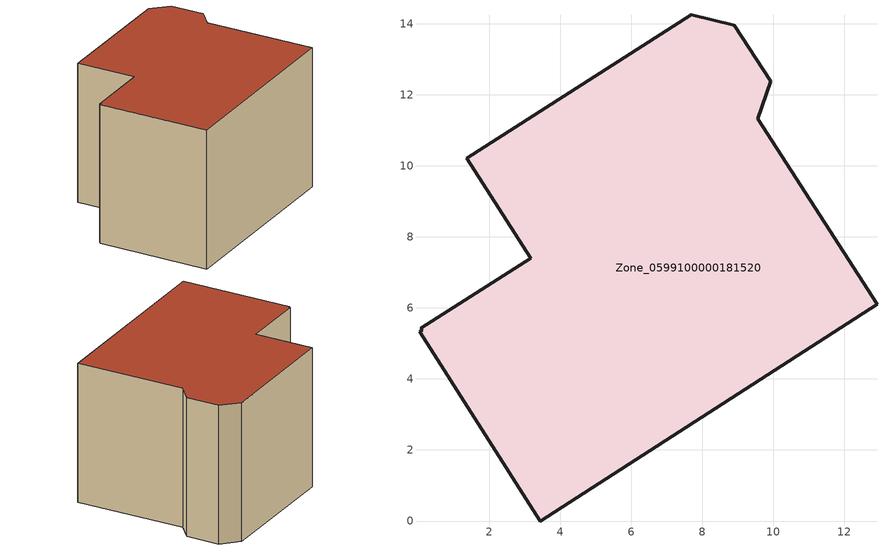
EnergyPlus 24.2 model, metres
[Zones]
Zone_0599100000181520
 floor ground (C_G): 3.16,7.4 1.37,10.22 7.69,14.25 8.89,13.96 9.92,12.39 9.56,11.32 12.92,6.1 3.43,0 0.04,5.33 0.12,5.37 0.07,5.43 z0
 wall outside (C_F): 3.43,0 12.92,6.1 9.56,11.32 9.92,12.39 8.89,13.96 7.69,14.25 1.37,10.22 3.16,7.4 0.07,5.43 0.12,5.37 0.04,5.33 3.43,0 z0:7.95
 roof outside (C_R): 0.07,5.43 0.12,5.37 0.04,5.33 3.43,0 12.92,6.1 9.56,11.32 9.92,12.39 8.89,13.96 7.69,14.25 1.37,10.22 3.16,7.4 z7.95
[BUILDING]
Pand.0599100000181520: North Axis=0; Terrain=City; Loads Convergence Tolerance Value=0.04; Temperature Convergence Tolerance Value=0.4; Solar Distribution=FullExterior; Maximum Number of Warmup Days=25; Minimum Number of Warmup Days=1
[Site:Location]
Rotterdam.The.Hague.AP_ZH_NLD Design_Conditions: Latitude=51.96; Longitude=4.45; Time Zone=1; Elevation=-4.5
[SITE:GROUNDTEMPERATURE:BUILDINGSURFACE]
18, 18, 18, 18, 18, 18, 18, 18, 18, 18, 18, 18
[MATERIAL] Thermal Absorptance=0.9; Solar Absorptance=0.7; Visible Absorptance=0.7
Name | Roughness | Thickness | Conductivity | Density | Specific Heat
G.TC.1946-1964 | MediumSmooth | 0.15 | 1 | 540 | 1210
F.TC.1946-1964 | Rough | 0.3 | 0.857143 | 1920 | 840
R.TC.1946-1964 | MediumRough | 0.2 | 0.235294 | 1500 | 1000
[CONSTRUCTION]
C_G: G.TC.1946-1964
C_F: F.TC.1946-1964
C_R: R.TC.1946-1964
[ZONE]
Zone_0599100000181520: Type=1; Multiplier=1; Ceiling Height=Autocalculate; Volume=Autocalculate; Floor Area=autocalculate; Part of Total Floor Area=Yes
[ZONEINFILTRATION:DESIGNFLOWRATE]
Infil_Zone_0599100000181520: Zone or ZoneList or Space or SpaceList=Zone_0599100000181520; Schedule=AlwaysOn; Design Flow Rate Calculation Method=Flow/Area; Flow Rate per Floor Area=0.003; Constant Term Coefficient=1; Temperature Term Coefficient=0; Velocity Term Coefficient=0; Velocity Squared Term Coefficient=0
[HVACTEMPLATE:ZONE:IDEALLOADSAIRSYSTEM]
Zone_0599100000181520: Maximum Heating Supply Air Temperature=50; Minimum Cooling Supply Air Temperature=13; Maximum Heating Supply Air Humidity Ratio=0.0156; Minimum Cooling Supply Air Humidity Ratio=0.0077; Heating Limit=NoLimit; Cooling Limit=NoLimit; Dehumidification Control Type=ConstantSensibleHeatRatio; Cooling Sensible Heat Ratio=0.7; Dehumidification Setpoint=60; Humidification Control Type=None; Humidification Setpoint=30; Outdoor Air Method=None; Outdoor Air Flow Rate per Person=0.00944; Outdoor Air Flow Rate per Zone Floor Area=0; Outdoor Air Flow Rate per Zone=0; Demand Controlled Ventilation Type=None; Outdoor Air Economizer Type=NoEconomizer; Heat Recovery Type=None; Sensible Heat Recovery Effectiveness=0.7; Latent Heat Recovery Effectiveness=0.65
[ZONECONTROL:THERMOSTAT]
ThermostatControl_Zone_0599100000181520: Zone or ZoneList=Zone_0599100000181520; Control Type Schedule=DualSetpointControlType; Control 1=Thermostat_Zone_0599100000181520; Temperature Difference Between Cutout And Setpoint=0
[THERMOSTATSETPOINT:DUALSETPOINT]
Thermostat_Zone_0599100000181520: Heating Setpoint Temperature Schedule=HeatingSetpoint_Zone_0599100000181520; Cooling Setpoint Temperature Schedule=CoolingSetpoint_Zone_0599100000181520
[SCHEDULE:COMPACT]
HeatingSetpoint_Zone_0599100000181520: Through: 12/31, For: AllDays, Until: 24:00, 21
CoolingSetpoint_Zone_0599100000181520: Through: 12/31, For: AllDays, Until: 24:00, 24
DualSetpointControlType: Through: 12/31, For: AllDays, Until: 24:00, 4
AlwaysOn: Through: 12/31, For: AllDays, Until: 24:00, 1
